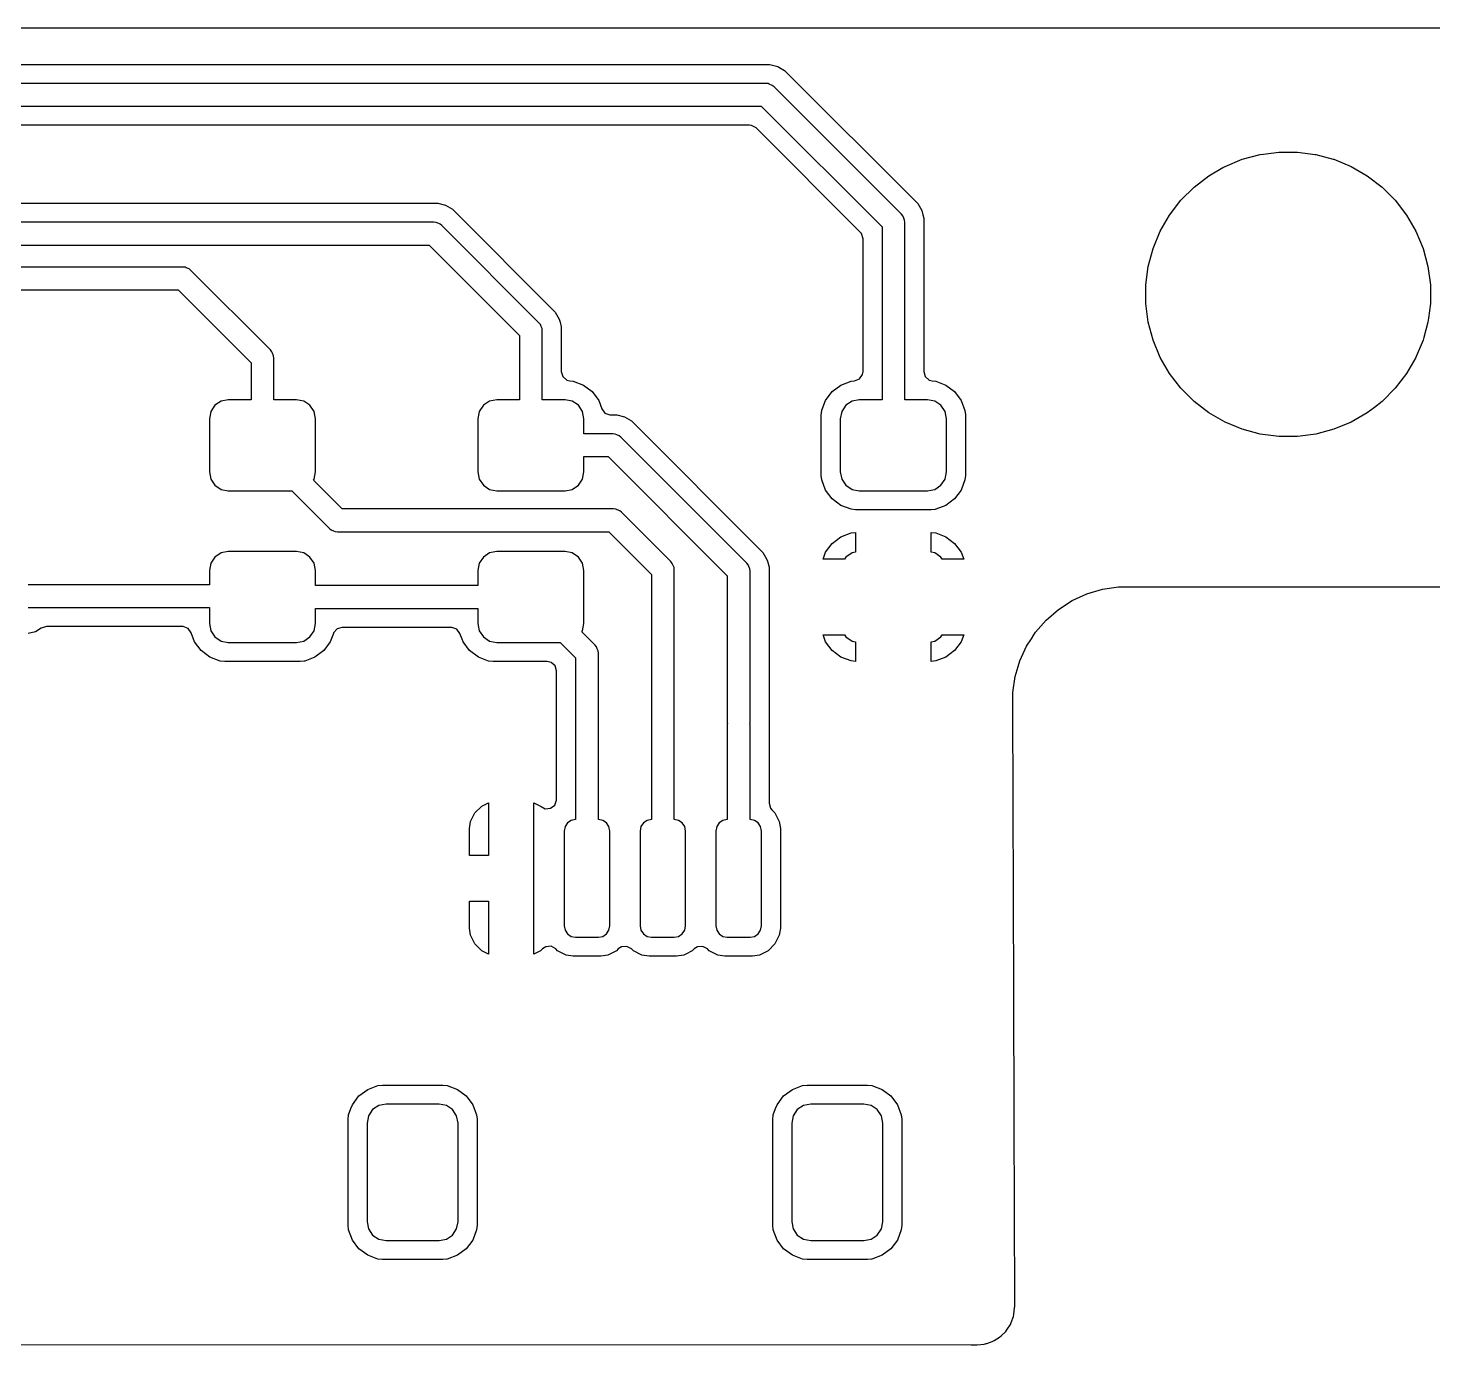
# Model space of a CAD drawing. Extents: x -256.6 to -159.5, y -136.5 to -69.4.
# Drawn here: x -199.54 to -181.02, y -104.51 to -87.15 of the extents above; entities that cross this region are included whole.
import ezdxf

# ---------------------------------------------------------------- set-up
doc = ezdxf.new("R2010")
doc.units = 0
doc.layers.add('BLACK', color=7, linetype='CONTINUOUS')

msp = doc.modelspace()

# ---------------------------------------------------------------- linework, layer by layer
at = {"layer": 'BLACK', "linetype": 'CONTINUOUS'}
for p, q in [((-178.782255, -87.1505), (-213.532745, -87.1505)), ((-210.992727, -87.6295), (-189.862727, -87.6295)), ((-189.862727, -87.6295), (-189.757273, -87.6295)), ((-189.757273, -87.6295), (-189.655411, -87.656793)), ((-189.655411, -87.656793), (-189.641702, -87.664709)), ((-189.641702, -87.664709), (-189.6417, -87.66471)), ((-189.6417, -87.66471), (-189.56409, -87.709518)), ((-189.56409, -87.709518), (-189.564084, -87.709522)), ((-189.564084, -87.709522), (-187.809522, -89.464084)), ((-189.81, -87.88), (-210.94, -87.88)), ((-189.780736, -87.882882), (-189.81, -87.88)), ((-189.766348, -87.888842), (-189.780736, -87.882882)), ((-189.726665, -87.905279), (-189.766348, -87.888842)), ((-189.703934, -87.923934), (-189.726665, -87.905279)), ((-188.023934, -89.603934), (-189.703934, -87.923934)), ((-210.877868, -88.18), (-189.872132, -88.18)), ((-189.872132, -88.18), (-188.28, -89.772132)), ((-190.027254, -88.4305), (-210.6855, -88.4305)), ((-190.000896, -88.433334), (-190.027254, -88.4305)), ((-189.939573, -88.466819), (-190.000896, -88.433334)), ((-188.566819, -89.839573), (-189.939573, -88.466819)), ((-183.756285, -88.974303), (-183.529162, -88.880225)), ((-183.529162, -88.880225), (-183.529155, -88.880223)), ((-183.529155, -88.880223), (-183.529153, -88.880222)), ((-183.529153, -88.880222), (-183.291677, -88.816591)), ((-183.291677, -88.816591), (-183.250939, -88.811227)), ((-183.250939, -88.811227), (-183.047934, -88.7845)), ((-183.047934, -88.7845), (-183.047927, -88.7845)), ((-183.047927, -88.7845), (-182.802073, -88.7845)), ((-182.802073, -88.7845), (-182.802065, -88.7845)), ((-182.802065, -88.7845), (-182.570059, -88.815045)), ((-182.570059, -88.815045), (-182.558323, -88.816591)), ((-182.558323, -88.816591), (-182.332831, -88.877011)), ((-182.332831, -88.877011), (-182.320847, -88.880222)), ((-182.320847, -88.880222), (-182.320837, -88.880225)), ((-182.320837, -88.880225), (-182.093714, -88.974303)), ((-184.164254, -89.246897), (-183.969212, -89.097236)), ((-183.969212, -89.097236), (-183.969211, -89.097235)), ((-183.969211, -89.097235), (-183.969208, -89.097233)), ((-183.969208, -89.097233), (-183.783849, -88.990216)), ((-183.783849, -88.990216), (-183.756294, -88.974307)), ((-183.756294, -88.974307), (-183.756285, -88.974303)), ((-182.093714, -88.974303), (-182.093705, -88.974307)), ((-182.093705, -88.974307), (-181.880787, -89.097236)), ((-181.880787, -89.097236), (-181.685745, -89.246897)), ((-184.338096, -89.420738), (-184.164261, -89.246903)), ((-184.164261, -89.246903), (-184.164254, -89.246897)), ((-181.685745, -89.246897), (-181.685738, -89.246903)), ((-181.685738, -89.246903), (-181.511903, -89.420738)), ((-207.9855, -89.4595), (-194.137273, -89.4595)), ((-194.137273, -89.4595), (-194.035413, -89.486793)), ((-187.809522, -89.464084), (-187.80952, -89.464087)), ((-187.80952, -89.464087), (-187.756793, -89.555412)), ((-184.487767, -89.615792), (-184.338101, -89.420744)), ((-184.338101, -89.420744), (-184.338096, -89.420738)), ((-181.511903, -89.420738), (-181.511897, -89.420745)), ((-181.511897, -89.420745), (-181.362236, -89.615787)), ((-194.035413, -89.486793), (-194.03541, -89.486794)), ((-194.03541, -89.486794), (-193.944085, -89.539521)), ((-193.944085, -89.539521), (-192.589522, -90.894084)), ((-188.005279, -89.626665), (-188.023934, -89.603934)), ((-187.992603, -89.657269), (-188.005279, -89.626665)), ((-187.756793, -89.555412), (-187.741071, -89.614088)), ((-187.741071, -89.614088), (-187.741071, -89.614089)), ((-187.741071, -89.614089), (-187.74107, -89.614088)), ((-187.74107, -89.614088), (-187.7295, -89.657269)), ((-184.610694, -89.828708), (-184.487767, -89.615792)), ((-181.362236, -89.615787), (-181.239307, -89.828705)), ((-194.19, -89.71), (-208.32, -89.71)), ((-194.160736, -89.712882), (-194.19, -89.71)), ((-194.144899, -89.719442), (-194.160736, -89.712882)), ((-194.106664, -89.735279), (-194.144899, -89.719442)), ((-194.083934, -89.753934), (-194.106664, -89.735279)), ((-192.803934, -91.033934), (-194.083934, -89.753934)), ((-188.550185, -89.860215), (-188.566819, -89.839573)), ((-188.28, -89.772132), (-188.28, -92.05)), ((-187.982882, -89.680736), (-187.992603, -89.657269)), ((-187.98, -89.71), (-187.982882, -89.680736)), ((-187.98, -92.05), (-187.98, -89.71)), ((-187.7295, -89.657269), (-187.7295, -91.677648)), ((-184.704778, -90.055847), (-184.610694, -89.828708)), ((-181.239307, -89.828705), (-181.239303, -89.828714)), ((-181.239303, -89.828714), (-181.145225, -90.055837)), ((-208.257868, -90.01), (-194.252132, -90.01)), ((-194.252132, -90.01), (-193.06, -91.202132)), ((-188.5305, -89.927254), (-188.550185, -89.860215)), ((-188.5305, -91.677648), (-188.5305, -89.927254)), ((-184.768409, -90.293323), (-184.704778, -90.055847)), ((-181.145225, -90.055837), (-181.145222, -90.055847)), ((-181.145222, -90.055847), (-181.082109, -90.291392)), ((-197.5, -90.3), (-205.88, -90.3)), ((-197.470736, -90.302882), (-197.5, -90.3)), ((-197.454899, -90.309442), (-197.470736, -90.302882)), ((-197.416664, -90.325279), (-197.454899, -90.309442)), ((-197.393934, -90.343934), (-197.416664, -90.325279)), ((-196.343934, -91.393934), (-197.393934, -90.343934)), ((-184.8005, -90.537073), (-184.768409, -90.293323)), ((-181.082109, -90.291392), (-181.081592, -90.29332)), ((-181.081592, -90.29332), (-181.08159, -90.293331)), ((-181.08159, -90.293331), (-181.0495, -90.537065)), ((-184.8005, -90.782927), (-184.8005, -90.537073)), ((-181.0495, -90.537065), (-181.0495, -90.782934)), ((-205.817868, -90.6), (-197.562132, -90.6)), ((-197.562132, -90.6), (-196.6, -91.562132)), ((-192.589522, -90.894084), (-192.58952, -90.894087)), ((-192.58952, -90.894087), (-192.536793, -90.985412)), ((-184.768409, -91.026677), (-184.8005, -90.782927)), ((-181.0495, -90.782934), (-181.074672, -90.974123)), ((-192.785279, -91.056665), (-192.803934, -91.033934)), ((-192.774112, -91.083625), (-192.785279, -91.056665)), ((-192.762882, -91.110736), (-192.774112, -91.083625)), ((-192.76, -91.14), (-192.762882, -91.110736)), ((-192.536793, -90.985412), (-192.525941, -91.025913)), ((-192.525941, -91.025913), (-192.525941, -91.025914)), ((-192.525941, -91.025914), (-192.52594, -91.025913)), ((-192.52594, -91.025913), (-192.5095, -91.087271)), ((-192.5095, -91.087271), (-192.5095, -91.677648)), ((-184.704778, -91.264153), (-184.768409, -91.026677)), ((-181.081591, -91.026677), (-181.136215, -91.230537)), ((-181.074672, -90.974123), (-181.081591, -91.026677)), ((-193.06, -91.202132), (-193.06, -92.05)), ((-192.76, -92.05), (-192.76, -91.14)), ((-184.610694, -91.491292), (-184.704778, -91.264153)), ((-181.145225, -91.264162), (-181.234836, -91.4805)), ((-181.145222, -91.264152), (-181.145225, -91.264162)), ((-181.136215, -91.230537), (-181.145222, -91.264152)), ((-196.325279, -91.416665), (-196.343934, -91.393934)), ((-196.316743, -91.437273), (-196.325279, -91.416665)), ((-196.302882, -91.470736), (-196.316743, -91.437273)), ((-196.3, -91.5), (-196.302882, -91.470736)), ((-196.3, -92.05), (-196.3, -91.5)), ((-184.487767, -91.704208), (-184.610694, -91.491292)), ((-181.239306, -91.491292), (-181.362233, -91.704208)), ((-181.234836, -91.4805), (-181.239306, -91.491292)), ((-196.6, -91.562132), (-196.6, -92.05)), ((-192.5095, -91.677648), (-192.489815, -91.744687)), ((-188.536845, -91.716806), (-188.5305, -91.677648)), ((-187.7295, -91.677648), (-187.709815, -91.744687)), ((-192.489815, -91.744687), (-192.437011, -91.790442)), ((-192.437011, -91.790442), (-192.398755, -91.800938)), ((-192.398755, -91.800938), (-192.352516, -91.805909)), ((-192.352516, -91.805909), (-192.217671, -91.856202)), ((-192.217671, -91.856202), (-192.217664, -91.856206)), ((-192.217664, -91.856206), (-192.102455, -91.942452)), ((-188.937544, -91.942452), (-188.822335, -91.856206)), ((-188.822335, -91.856206), (-188.822328, -91.856202)), ((-188.822328, -91.856202), (-188.687483, -91.805908)), ((-188.687483, -91.805908), (-188.641243, -91.800937)), ((-188.641243, -91.800937), (-188.576693, -91.774199)), ((-188.576693, -91.774199), (-188.536845, -91.716806)), ((-187.709815, -91.744687), (-187.657011, -91.790442)), ((-187.657011, -91.790442), (-187.618755, -91.800938)), ((-187.618755, -91.800938), (-187.572516, -91.805909)), ((-187.572516, -91.805909), (-187.437671, -91.856202)), ((-187.437671, -91.856202), (-187.437664, -91.856206)), ((-187.437664, -91.856206), (-187.322455, -91.942452)), ((-184.338101, -91.899256), (-184.487767, -91.704208)), ((-181.362236, -91.704212), (-181.511897, -91.899254)), ((-181.362235, -91.704211), (-181.362236, -91.704212)), ((-181.362233, -91.704208), (-181.362235, -91.704211)), ((-196.9, -92.05), (-196.995671, -92.06903)), ((-196.6, -92.05), (-196.9, -92.05)), ((-196, -92.05), (-196.3, -92.05)), ((-195.904329, -92.06903), (-196, -92.05)), ((-193.36, -92.05), (-193.455671, -92.06903)), ((-193.06, -92.05), (-193.36, -92.05)), ((-192.46, -92.05), (-192.76, -92.05)), ((-192.364329, -92.06903), (-192.46, -92.05)), ((-192.102455, -91.942452), (-192.102452, -91.942455)), ((-192.102452, -91.942455), (-192.016206, -92.057664)), ((-192.016206, -92.057664), (-192.016202, -92.057671)), ((-192.016202, -92.057671), (-191.974742, -92.168832)), ((-189.07276, -92.188949), (-189.023797, -92.057671)), ((-189.023797, -92.057671), (-189.023793, -92.057664)), ((-189.023793, -92.057664), (-188.937547, -91.942455)), ((-188.937547, -91.942455), (-188.937544, -91.942452)), ((-188.58, -92.05), (-188.675671, -92.06903)), ((-188.28, -92.05), (-188.58, -92.05)), ((-187.68, -92.05), (-187.98, -92.05)), ((-187.584329, -92.06903), (-187.68, -92.05)), ((-187.322455, -91.942452), (-187.322452, -91.942455)), ((-187.322452, -91.942455), (-187.236206, -92.057664)), ((-187.236206, -92.057664), (-187.236202, -92.057671)), ((-187.236202, -92.057671), (-187.185908, -92.192517)), ((-184.164256, -92.073101), (-184.338101, -91.899256)), ((-181.511903, -91.899261), (-181.685738, -92.073096)), ((-181.511897, -91.899254), (-181.511903, -91.899261)), ((-197.13097, -92.204329), (-197.15, -92.3)), ((-197.076777, -92.123223), (-197.13097, -92.204329)), ((-196.995671, -92.06903), (-197.076777, -92.123223)), ((-195.823223, -92.123223), (-195.904329, -92.06903)), ((-195.76903, -92.204329), (-195.823223, -92.123223)), ((-195.75, -92.3), (-195.76903, -92.204329)), ((-193.59097, -92.204329), (-193.61, -92.3)), ((-193.536777, -92.123223), (-193.59097, -92.204329)), ((-193.455671, -92.06903), (-193.536777, -92.123223)), ((-192.283223, -92.123223), (-192.364329, -92.06903)), ((-192.22903, -92.204329), (-192.283223, -92.123223)), ((-192.21, -92.3), (-192.22903, -92.204329)), ((-191.974742, -92.168832), (-191.932871, -92.224766)), ((-191.932871, -92.224766), (-191.867406, -92.249183)), ((-191.867406, -92.249183), (-191.85856, -92.249499)), ((-191.85856, -92.249499), (-191.777274, -92.249499)), ((-191.777274, -92.249499), (-191.675413, -92.276793)), ((-189.080499, -92.252128), (-189.074091, -92.192517)), ((-189.074091, -92.192517), (-189.07276, -92.188949)), ((-188.81097, -92.204329), (-188.83, -92.3)), ((-188.756777, -92.123223), (-188.81097, -92.204329)), ((-188.675671, -92.06903), (-188.756777, -92.123223)), ((-187.503223, -92.123223), (-187.584329, -92.06903)), ((-187.44903, -92.204329), (-187.503223, -92.123223)), ((-187.43, -92.3), (-187.44903, -92.204329)), ((-187.185908, -92.192517), (-187.179782, -92.2495)), ((-187.179782, -92.2495), (-187.179501, -92.252123)), ((-183.969208, -92.222767), (-184.164256, -92.073101)), ((-183.756292, -92.345694), (-183.969208, -92.222767)), ((-181.880792, -92.222767), (-182.093708, -92.345694)), ((-181.785719, -92.149815), (-181.880792, -92.222767)), ((-181.685745, -92.073102), (-181.785719, -92.149815)), ((-181.685738, -92.073096), (-181.685745, -92.073102)), ((-197.15, -92.3), (-197.15, -93)), ((-195.75, -93), (-195.75, -92.3)), ((-193.61, -92.3), (-193.61, -93)), ((-192.21, -92.5), (-192.21, -92.3)), ((-191.675413, -92.276793), (-191.675411, -92.276793)), ((-191.675411, -92.276793), (-191.675411, -92.276794)), ((-191.675411, -92.276794), (-191.584084, -92.329522)), ((-191.584084, -92.329522), (-189.849522, -94.064084)), ((-189.0805, -93.047873), (-189.080499, -92.252128)), ((-188.83, -92.3), (-188.83, -93)), ((-187.43, -93), (-187.43, -92.3)), ((-187.179501, -92.252123), (-187.1795, -92.252135)), ((-187.1795, -92.252135), (-187.1795, -93.04787)), ((-183.529153, -92.439778), (-183.756292, -92.345694)), ((-182.093708, -92.345694), (-182.320847, -92.439778)), ((-191.83, -92.5), (-192.21, -92.5)), ((-191.800736, -92.502882), (-191.83, -92.5)), ((-191.778339, -92.512159), (-191.800736, -92.502882)), ((-191.746665, -92.525279), (-191.778339, -92.512159)), ((-191.723934, -92.543934), (-191.746665, -92.525279)), ((-190.063934, -94.203934), (-191.723934, -92.543934)), ((-183.291677, -92.503409), (-183.529153, -92.439778)), ((-183.047927, -92.5355), (-183.291677, -92.503409)), ((-183.04792, -92.5355), (-183.047927, -92.5355)), ((-182.80208, -92.5355), (-183.04792, -92.5355)), ((-182.802073, -92.5355), (-182.80208, -92.5355)), ((-182.558323, -92.503409), (-182.802073, -92.5355)), ((-182.320847, -92.439778), (-182.558323, -92.503409)), ((-192.21, -93), (-192.21, -92.8)), ((-192.21, -92.8), (-191.892132, -92.8)), ((-191.892132, -92.8), (-190.32, -94.372132)), ((-197.15, -93), (-197.13097, -93.095671)), ((-197.13097, -93.095671), (-197.076777, -93.176777)), ((-195.778309, -93.109558), (-195.76903, -93.095671)), ((-195.397868, -93.49), (-195.778309, -93.109558)), ((-195.76903, -93.095671), (-195.75, -93)), ((-193.61, -93), (-193.59097, -93.095671)), ((-193.59097, -93.095671), (-193.536777, -93.176777)), ((-192.283223, -93.176777), (-192.22903, -93.095671)), ((-192.22903, -93.095671), (-192.21, -93)), ((-189.074091, -93.107483), (-189.0805, -93.047873)), ((-189.023796, -93.242331), (-189.074091, -93.107483)), ((-188.83, -93), (-188.81097, -93.095671)), ((-188.81097, -93.095671), (-188.756777, -93.176777)), ((-187.503223, -93.176777), (-187.44903, -93.095671)), ((-187.44903, -93.095671), (-187.43, -93)), ((-187.185908, -93.107483), (-187.236202, -93.242328)), ((-187.179501, -93.047876), (-187.185908, -93.107483)), ((-187.1795, -93.04787), (-187.179501, -93.047876)), ((-197.076777, -93.176777), (-196.995671, -93.23097)), ((-196.995671, -93.23097), (-196.9, -93.25)), ((-196.9, -93.25), (-196.062132, -93.25)), ((-196.062132, -93.25), (-195.566066, -93.746066)), ((-193.536777, -93.176777), (-193.455671, -93.23097)), ((-193.455671, -93.23097), (-193.36, -93.25)), ((-193.36, -93.25), (-192.46, -93.25)), ((-192.46, -93.25), (-192.364329, -93.23097)), ((-192.364329, -93.23097), (-192.283223, -93.176777)), ((-188.937546, -93.357546), (-189.023796, -93.242331)), ((-188.822331, -93.443796), (-188.937546, -93.357546)), ((-188.756777, -93.176777), (-188.675671, -93.23097)), ((-188.675671, -93.23097), (-188.58, -93.25)), ((-188.58, -93.25), (-187.68, -93.25)), ((-187.68, -93.25), (-187.584329, -93.23097)), ((-187.584329, -93.23097), (-187.503223, -93.176777)), ((-187.322455, -93.357547), (-187.437664, -93.443793)), ((-187.322452, -93.357544), (-187.322455, -93.357547)), ((-187.236206, -93.242335), (-187.322452, -93.357544)), ((-187.236202, -93.242328), (-187.236206, -93.242335)), ((-191.82, -93.49), (-195.397868, -93.49)), ((-191.790736, -93.492882), (-191.82, -93.49)), ((-191.772345, -93.5005), (-191.790736, -93.492882)), ((-191.736665, -93.515279), (-191.772345, -93.5005)), ((-191.713934, -93.533934), (-191.736665, -93.515279)), ((-191.063934, -94.183934), (-191.713934, -93.533934)), ((-188.687483, -93.494091), (-188.822331, -93.443796)), ((-188.627872, -93.500499), (-188.687483, -93.494091)), ((-187.632127, -93.5005), (-188.627872, -93.500499)), ((-187.579444, -93.494835), (-187.632127, -93.5005)), ((-187.572516, -93.494091), (-187.579444, -93.494835)), ((-187.437671, -93.443797), (-187.572517, -93.494091)), ((-187.572517, -93.494091), (-187.572516, -93.494091)), ((-187.437664, -93.443793), (-187.437671, -93.443797)), ((-195.566066, -93.746066), (-195.543335, -93.764721)), ((-195.543335, -93.764721), (-195.511661, -93.77784)), ((-195.511661, -93.77784), (-195.489264, -93.787118)), ((-195.489264, -93.787118), (-195.46, -93.79)), ((-195.46, -93.79), (-191.882132, -93.79)), ((-191.882132, -93.79), (-191.32, -94.352132)), ((-188.937187, -93.942809), (-188.822093, -93.856649)), ((-188.822093, -93.856649), (-188.822086, -93.856645)), ((-188.822086, -93.856645), (-188.68738, -93.806403)), ((-188.68738, -93.806403), (-188.687373, -93.806401)), ((-188.687373, -93.806401), (-188.63, -93.800232)), ((-188.63, -93.800232), (-188.63, -94.059945)), ((-187.63, -93.800233), (-187.629999, -93.800232)), ((-187.63, -94.059945), (-187.63, -93.800233)), ((-187.629999, -93.800232), (-187.572626, -93.806401)), ((-187.572626, -93.806401), (-187.572619, -93.806403)), ((-187.572619, -93.806403), (-187.437913, -93.856645)), ((-187.437913, -93.856645), (-187.437906, -93.856649)), ((-187.437906, -93.856649), (-187.322812, -93.942809)), ((-196.995671, -94.06903), (-197.076777, -94.123223)), ((-196.9, -94.05), (-196.995671, -94.06903)), ((-196, -94.05), (-196.9, -94.05)), ((-195.904329, -94.06903), (-196, -94.05)), ((-195.823223, -94.123223), (-195.904329, -94.06903)), ((-193.455671, -94.06903), (-193.536777, -94.123223)), ((-193.36, -94.05), (-193.455671, -94.06903)), ((-192.46, -94.05), (-193.36, -94.05)), ((-192.364329, -94.06903), (-192.46, -94.05)), ((-192.283223, -94.123223), (-192.364329, -94.06903)), ((-189.849522, -94.064084), (-189.84952, -94.064087)), ((-189.84952, -94.064087), (-189.796793, -94.155411)), ((-189.0577, -94.149999), (-189.023354, -94.057913)), ((-189.023354, -94.057913), (-189.02335, -94.057906)), ((-189.02335, -94.057906), (-188.93719, -93.942812)), ((-188.93719, -93.942812), (-188.937187, -93.942809)), ((-188.675671, -94.06903), (-188.756777, -94.123223)), ((-188.63, -94.059945), (-188.675671, -94.06903)), ((-187.584329, -94.06903), (-187.63, -94.059945)), ((-187.503223, -94.123223), (-187.584329, -94.06903)), ((-187.322812, -93.942809), (-187.322809, -93.942812)), ((-187.322809, -93.942812), (-187.236649, -94.057906)), ((-187.236649, -94.057906), (-187.236645, -94.057913)), ((-187.236645, -94.057913), (-187.202299, -94.149999)), ((-197.13097, -94.204329), (-197.15, -94.3)), ((-197.076777, -94.123223), (-197.13097, -94.204329)), ((-195.76903, -94.204329), (-195.823223, -94.123223)), ((-195.75, -94.3), (-195.76903, -94.204329)), ((-193.59097, -94.204329), (-193.61, -94.3)), ((-193.536777, -94.123223), (-193.59097, -94.204329)), ((-192.22903, -94.204329), (-192.283223, -94.123223)), ((-192.21, -94.3), (-192.22903, -94.204329)), ((-191.045279, -94.206665), (-191.063934, -94.183934)), ((-191.037685, -94.225), (-191.045279, -94.206665)), ((-191.022882, -94.260736), (-191.037685, -94.225)), ((-191.02, -94.29), (-191.022882, -94.260736)), ((-190.045279, -94.226665), (-190.063934, -94.203934)), ((-190.035821, -94.2495), (-190.045279, -94.226665)), ((-190.022882, -94.280736), (-190.035821, -94.2495)), ((-190.02, -94.31), (-190.022882, -94.280736)), ((-189.796793, -94.155411), (-189.796793, -94.155412)), ((-189.796793, -94.155412), (-189.791372, -94.175643)), ((-189.791372, -94.175643), (-189.791372, -94.175644)), ((-189.791372, -94.175644), (-189.791371, -94.175643)), ((-189.791371, -94.175643), (-189.7695, -94.257271)), ((-189.7695, -94.257271), (-189.7695, -97.367745)), ((-189.0577, -94.15), (-189.0577, -94.149999)), ((-188.774669, -94.15), (-189.0577, -94.15)), ((-188.756777, -94.123223), (-188.774669, -94.15)), ((-187.485331, -94.15), (-187.503223, -94.123223)), ((-187.2023, -94.15), (-187.485331, -94.15)), ((-187.202299, -94.149999), (-187.2023, -94.15)), ((-197.15, -94.3), (-197.15, -94.49)), ((-195.75, -94.5), (-195.75, -94.3)), ((-193.61, -94.3), (-193.61, -94.5)), ((-192.21, -95), (-192.21, -94.3)), ((-191.32, -94.352132), (-191.32, -97.585)), ((-191.02, -97.585), (-191.02, -94.29)), ((-190.32, -94.372132), (-190.32, -96.31)), ((-190.02, -96.31), (-190.02, -94.31)), ((-197.15, -94.49), (-199.54, -94.49)), ((-193.61, -94.5), (-195.75, -94.5)), ((-185.773831, -94.696776), (-185.578606, -94.607621)), ((-185.578606, -94.607621), (-185.578594, -94.607616)), ((-185.578594, -94.607616), (-185.372668, -94.547153)), ((-185.372668, -94.547153), (-185.372652, -94.547149)), ((-185.372652, -94.547149), (-185.160208, -94.516606)), ((-185.160208, -94.516606), (-185.053835, -94.516606)), ((-185.053835, -94.516606), (-160.071262, -94.502434)), ((-199.54, -94.79), (-197.15, -94.79)), ((-197.15, -94.79), (-197.15, -95)), ((-195.75, -95), (-195.75, -94.8)), ((-195.75, -94.8), (-193.61, -94.8)), ((-193.61, -94.8), (-193.61, -95)), ((-186.116618, -94.953379), (-185.954413, -94.812829)), ((-185.954413, -94.812829), (-185.9544, -94.812819)), ((-185.9544, -94.812819), (-185.773854, -94.696789)), ((-185.773854, -94.696789), (-185.773831, -94.696776)), ((-197.15, -95), (-197.13097, -95.095671)), ((-195.76903, -95.095671), (-195.75, -95)), ((-193.61, -95), (-193.59097, -95.095671)), ((-192.22903, -95.095671), (-192.21, -95)), ((-186.25717, -95.115586), (-186.11662, -94.953381)), ((-186.11662, -94.953381), (-186.116618, -94.953379)), ((-199.539998, -95.1305), (-199.54, -95.1305)), ((-199.539995, -95.130499), (-199.539998, -95.1305)), ((-199.442228, -95.111052), (-199.539995, -95.130499)), ((-199.442226, -95.111051), (-199.442228, -95.111052)), ((-199.442224, -95.111051), (-199.442226, -95.111051)), ((-199.367911, -95.061397), (-199.442224, -95.111051)), ((-199.36606, -95.060185), (-199.367911, -95.061397)), ((-199.299021, -95.0405), (-199.36606, -95.060185)), ((-197.505169, -95.0405), (-199.299021, -95.0405)), ((-197.496322, -95.040816), (-197.505169, -95.0405)), ((-197.430858, -95.065234), (-197.496322, -95.040816)), ((-197.388987, -95.121166), (-197.430858, -95.065234)), ((-197.343796, -95.242331), (-197.388987, -95.121166)), ((-197.13097, -95.095671), (-197.076777, -95.176777)), ((-197.076777, -95.176777), (-196.995671, -95.23097)), ((-195.904329, -95.23097), (-195.823223, -95.176777)), ((-195.823223, -95.176777), (-195.76903, -95.095671)), ((-195.514742, -95.131167), (-195.556202, -95.242328)), ((-195.511354, -95.122989), (-195.514742, -95.131167)), ((-195.465599, -95.070185), (-195.511354, -95.122989)), ((-195.39856, -95.0505), (-195.465599, -95.070185)), ((-193.96144, -95.0505), (-195.39856, -95.0505)), ((-193.952593, -95.050816), (-193.96144, -95.0505)), ((-193.887129, -95.075233), (-193.952593, -95.050816)), ((-193.845258, -95.131167), (-193.887129, -95.075233)), ((-193.816908, -95.207176), (-193.845258, -95.131167)), ((-193.803796, -95.242331), (-193.816908, -95.207176)), ((-193.59097, -95.095671), (-193.536777, -95.176777)), ((-193.536777, -95.176777), (-193.455671, -95.23097)), ((-192.238309, -95.109558), (-192.22903, -95.095671)), ((-192.063934, -95.283934), (-192.238309, -95.109558)), ((-189.023354, -95.242086), (-189.0577, -95.15)), ((-189.0577, -95.15), (-188.774669, -95.15)), ((-188.774669, -95.15), (-188.756777, -95.176777)), ((-188.756777, -95.176777), (-188.675671, -95.23097)), ((-187.584329, -95.23097), (-187.503223, -95.176777)), ((-187.503223, -95.176777), (-187.485331, -95.15)), ((-187.485331, -95.15), (-187.2023, -95.15)), ((-187.2023, -95.15), (-187.236645, -95.242086)), ((-186.37321, -95.296145), (-186.311165, -95.199601)), ((-186.311165, -95.199601), (-186.311164, -95.1996)), ((-186.311164, -95.1996), (-186.279288, -95.15)), ((-186.279288, -95.15), (-186.257176, -95.115593)), ((-186.257176, -95.115593), (-186.25717, -95.115586)), ((-197.257546, -95.357546), (-197.343796, -95.242331)), ((-197.142331, -95.443796), (-197.257546, -95.357546)), ((-196.995671, -95.23097), (-196.9, -95.25)), ((-196.9, -95.25), (-196, -95.25)), ((-196, -95.25), (-195.904329, -95.23097)), ((-195.642455, -95.357547), (-195.757664, -95.443793)), ((-195.642452, -95.357544), (-195.642455, -95.357547)), ((-195.556206, -95.242335), (-195.642452, -95.357544)), ((-195.556202, -95.242328), (-195.556206, -95.242335)), ((-193.717546, -95.357546), (-193.803796, -95.242331)), ((-193.602331, -95.443796), (-193.717546, -95.357546)), ((-193.455671, -95.23097), (-193.36, -95.25)), ((-193.36, -95.25), (-192.522132, -95.25)), ((-192.522132, -95.25), (-192.32, -95.452132)), ((-192.045279, -95.306665), (-192.063934, -95.283934)), ((-192.034232, -95.333335), (-192.045279, -95.306665)), ((-192.022882, -95.360736), (-192.034232, -95.333335)), ((-192.02, -95.39), (-192.022882, -95.360736)), ((-192.02, -97.585), (-192.02, -95.39)), ((-189.02335, -95.242093), (-189.023354, -95.242086)), ((-188.93719, -95.357187), (-189.02335, -95.242093)), ((-188.937187, -95.35719), (-188.93719, -95.357187)), ((-188.822093, -95.44335), (-188.937187, -95.35719)), ((-188.675671, -95.23097), (-188.63, -95.240054)), ((-188.63, -95.240054), (-188.63, -95.499765)), ((-187.63, -95.240054), (-187.584329, -95.23097)), ((-187.63, -95.499765), (-187.63, -95.240054)), ((-187.322812, -95.35719), (-187.437906, -95.44335)), ((-187.322809, -95.357187), (-187.322812, -95.35719)), ((-187.236649, -95.242093), (-187.322809, -95.357187)), ((-187.236645, -95.242086), (-187.236649, -95.242093)), ((-186.462378, -95.491393), (-186.373223, -95.296168)), ((-186.373223, -95.296168), (-186.37321, -95.296145)), ((-197.007483, -95.494091), (-197.142331, -95.443796)), ((-196.947872, -95.500499), (-197.007483, -95.494091)), ((-195.952127, -95.5005), (-196.947872, -95.500499)), ((-195.899444, -95.494835), (-195.952127, -95.5005)), ((-195.892516, -95.494091), (-195.899444, -95.494835)), ((-195.757671, -95.443797), (-195.892517, -95.494091)), ((-195.892517, -95.494091), (-195.892516, -95.494091)), ((-195.757664, -95.443793), (-195.757671, -95.443797)), ((-193.467483, -95.494091), (-193.602331, -95.443796)), ((-193.407872, -95.500499), (-193.467483, -95.494091)), ((-193.407871, -95.500499), (-193.407872, -95.500499)), ((-192.6945, -95.500499), (-193.407871, -95.500499)), ((-192.642989, -95.511705), (-192.6945, -95.500499)), ((-192.590185, -95.55746), (-192.642989, -95.511705)), ((-192.5705, -95.624499), (-192.590185, -95.55746)), ((-192.32, -95.452132), (-192.32, -97.585)), ((-188.822086, -95.443354), (-188.822093, -95.44335)), ((-188.687375, -95.493598), (-188.822086, -95.443354)), ((-188.63, -95.499765), (-188.687375, -95.493598)), ((-187.572624, -95.493598), (-187.63, -95.499765)), ((-187.437913, -95.443354), (-187.572624, -95.493598)), ((-187.437906, -95.44335), (-187.437913, -95.443354)), ((-186.522849, -95.69734), (-186.4846, -95.567072)), ((-186.4846, -95.567072), (-186.462383, -95.491405)), ((-186.462383, -95.491405), (-186.462378, -95.491393)), ((-192.5705, -97.319451), (-192.5705, -95.624499)), ((-186.553394, -95.909792), (-186.522849, -95.69734)), ((-186.553597, -95.946411), (-186.553393, -95.943233)), ((-186.553579, -95.952649), (-186.553597, -95.946411)), ((-186.553393, -96.01759), (-186.553579, -95.952649)), ((-186.553393, -95.937259), (-186.553394, -95.909792)), ((-186.553393, -95.943233), (-186.553393, -95.937259)), ((-186.553393, -96.083003), (-186.553393, -96.01759)), ((-186.553203, -96.083709), (-186.553393, -96.083003)), ((-186.542396, -99.857065), (-186.553203, -96.083709)), ((-190.32, -96.31), (-190.319015, -96.32)), ((-190.319015, -96.32), (-190.32, -96.33)), ((-190.020984, -96.32), (-190.02, -96.31)), ((-190.02, -96.33), (-190.020984, -96.32)), ((-190.32, -96.33), (-190.32, -97.585)), ((-190.02, -97.585), (-190.02, -96.33)), ((-193.647636, -97.496949), (-193.558046, -97.407359)), ((-193.558046, -97.407359), (-193.47, -97.362496)), ((-193.47, -97.362496), (-193.47, -97.735)), ((-192.87, -97.362497), (-192.869999, -97.362496)), ((-192.87, -98.06), (-192.87, -97.362497)), ((-192.869999, -97.362496), (-192.781953, -97.407359)), ((-192.781953, -97.407359), (-192.774059, -97.413095)), ((-192.774059, -97.413095), (-192.773264, -97.412)), ((-192.773264, -97.412), (-192.720858, -97.440617)), ((-192.720858, -97.440617), (-192.651166, -97.435633)), ((-192.651166, -97.435633), (-192.595233, -97.393761)), ((-192.595233, -97.393761), (-192.570816, -97.328297)), ((-192.570816, -97.328297), (-192.5705, -97.319451)), ((-189.7695, -97.367745), (-189.749815, -97.434784)), ((-189.749815, -97.434784), (-189.733181, -97.455426)), ((-193.719999, -97.70352), (-193.705164, -97.60985)), ((-193.705164, -97.60985), (-193.705162, -97.609844)), ((-193.705162, -97.609844), (-193.647643, -97.496958)), ((-193.647643, -97.496958), (-193.647636, -97.496949)), ((-192.377403, -97.596418), (-192.426066, -97.628934)), ((-192.32, -97.585), (-192.377403, -97.596418)), ((-191.962597, -97.596418), (-192.02, -97.585)), ((-191.913934, -97.628934), (-191.962597, -97.596418)), ((-191.377403, -97.596418), (-191.426066, -97.628934)), ((-191.32, -97.585), (-191.377403, -97.596418)), ((-190.962597, -97.596418), (-191.02, -97.585)), ((-190.913934, -97.628934), (-190.962597, -97.596418)), ((-190.377403, -97.596418), (-190.426066, -97.628934)), ((-190.32, -97.585), (-190.377403, -97.596418)), ((-189.962597, -97.596418), (-190.02, -97.585)), ((-189.913934, -97.628934), (-189.962597, -97.596418)), ((-189.733181, -97.455426), (-189.691954, -97.496652)), ((-189.691954, -97.496652), (-189.691951, -97.496657)), ((-189.691951, -97.496657), (-189.69195, -97.496658)), ((-189.69195, -97.496658), (-189.687191, -97.505998)), ((-189.687191, -97.505998), (-189.634352, -97.609698)), ((-189.634352, -97.609698), (-189.6195, -97.703475)), ((-193.719999, -98.06), (-193.719999, -97.70352)), ((-193.47, -97.735), (-193.47, -98.06)), ((-192.458582, -97.677597), (-192.47, -97.735)), ((-192.47, -97.735), (-192.47, -98.985)), ((-192.426066, -97.628934), (-192.458582, -97.677597)), ((-191.881418, -97.677597), (-191.913934, -97.628934)), ((-191.87, -97.735), (-191.881418, -97.677597)), ((-191.87, -98.985), (-191.87, -97.735)), ((-191.458582, -97.677597), (-191.47, -97.735)), ((-191.47, -97.735), (-191.47, -98.985)), ((-191.426066, -97.628934), (-191.458582, -97.677597)), ((-190.881418, -97.677597), (-190.913934, -97.628934)), ((-190.87, -97.735), (-190.881418, -97.677597)), ((-190.87, -98.985), (-190.87, -97.735)), ((-190.458582, -97.677597), (-190.47, -97.735)), ((-190.47, -97.735), (-190.47, -98.985)), ((-190.426066, -97.628934), (-190.458582, -97.677597)), ((-189.881418, -97.677597), (-189.913934, -97.628934)), ((-189.87, -97.735), (-189.881418, -97.677597)), ((-189.87, -98.985), (-189.87, -97.735)), ((-189.6195, -97.703475), (-189.6195, -99.016517)), ((-193.47, -98.06), (-193.719999, -98.06)), ((-192.87, -99.357501), (-192.87, -98.06)), ((-193.72, -99.016486), (-193.72, -98.66)), ((-193.72, -98.66), (-193.47, -98.66)), ((-193.47, -98.66), (-193.47, -99.357501)), ((-193.705166, -99.110144), (-193.72, -99.016486)), ((-192.47, -98.985), (-192.458582, -99.042403)), ((-192.458582, -99.042403), (-192.426066, -99.091066)), ((-192.426066, -99.091066), (-192.377403, -99.123582)), ((-191.962597, -99.123582), (-191.913934, -99.091066)), ((-191.913934, -99.091066), (-191.881418, -99.042403)), ((-191.881418, -99.042403), (-191.87, -98.985)), ((-191.47, -98.985), (-191.458582, -99.042403)), ((-191.458582, -99.042403), (-191.426066, -99.091066)), ((-191.426066, -99.091066), (-191.377403, -99.123582)), ((-190.962597, -99.123582), (-190.913934, -99.091066)), ((-190.913934, -99.091066), (-190.881418, -99.042403)), ((-190.881418, -99.042403), (-190.87, -98.985)), ((-190.47, -98.985), (-190.458582, -99.042403)), ((-190.458582, -99.042403), (-190.426066, -99.091066)), ((-190.426066, -99.091066), (-190.377403, -99.123582)), ((-189.962597, -99.123582), (-189.913934, -99.091066)), ((-189.913934, -99.091066), (-189.881418, -99.042403)), ((-189.881418, -99.042403), (-189.87, -98.985)), ((-189.630292, -99.084657), (-189.634354, -99.110304)), ((-189.6195, -99.016517), (-189.630292, -99.084657)), ((-193.647639, -99.223046), (-193.705166, -99.110144)), ((-193.647636, -99.22305), (-193.647639, -99.223046)), ((-193.55805, -99.312636), (-193.647636, -99.22305)), ((-192.713682, -99.260218), (-192.758033, -99.28872)), ((-192.64399, -99.255236), (-192.713682, -99.260218)), ((-192.58267, -99.288721), (-192.64399, -99.255236)), ((-192.377403, -99.123582), (-192.32, -99.135)), ((-192.32, -99.135), (-192.02, -99.135)), ((-192.02, -99.135), (-191.962597, -99.123582)), ((-191.713332, -99.260572), (-191.75768, -99.289072)), ((-191.64364, -99.255588), (-191.713332, -99.260572)), ((-191.582319, -99.289072), (-191.64364, -99.255588)), ((-191.377403, -99.123582), (-191.32, -99.135)), ((-191.32, -99.135), (-191.02, -99.135)), ((-191.02, -99.135), (-190.962597, -99.123582)), ((-190.713332, -99.260572), (-190.75768, -99.289072)), ((-190.64364, -99.255588), (-190.713332, -99.260572)), ((-190.582319, -99.289072), (-190.64364, -99.255588)), ((-190.377403, -99.123582), (-190.32, -99.135)), ((-190.32, -99.135), (-190.02, -99.135)), ((-190.02, -99.135), (-189.962597, -99.123582)), ((-189.691954, -99.223347), (-189.781652, -99.313045)), ((-189.691952, -99.223344), (-189.691954, -99.223347)), ((-189.69195, -99.223342), (-189.691952, -99.223344)), ((-189.634354, -99.110304), (-189.69195, -99.223342)), ((-193.558046, -99.312639), (-193.55805, -99.312636)), ((-193.47, -99.357501), (-193.558046, -99.312639)), ((-192.781953, -99.312639), (-192.87, -99.357501)), ((-192.781949, -99.312636), (-192.781953, -99.312639)), ((-192.758033, -99.28872), (-192.781949, -99.312636)), ((-192.558342, -99.31305), (-192.58267, -99.288721)), ((-192.445304, -99.370646), (-192.558342, -99.31305)), ((-192.351518, -99.385499), (-192.445304, -99.370646)), ((-191.988481, -99.3855), (-192.351518, -99.385499)), ((-191.988475, -99.385499), (-191.988481, -99.3855)), ((-191.894698, -99.370647), (-191.988475, -99.385499)), ((-191.868898, -99.357501), (-191.894698, -99.370647)), ((-191.781658, -99.31305), (-191.868898, -99.357501)), ((-191.75768, -99.289072), (-191.781658, -99.31305)), ((-191.558342, -99.31305), (-191.582319, -99.289072)), ((-191.445304, -99.370646), (-191.558342, -99.31305)), ((-191.351518, -99.385499), (-191.445304, -99.370646)), ((-190.988481, -99.3855), (-191.351518, -99.385499)), ((-190.988475, -99.385499), (-190.988481, -99.3855)), ((-190.894698, -99.370647), (-190.988475, -99.385499)), ((-190.868898, -99.357501), (-190.894698, -99.370647)), ((-190.781658, -99.31305), (-190.868898, -99.357501)), ((-190.75768, -99.289072), (-190.781658, -99.31305)), ((-190.558342, -99.31305), (-190.582319, -99.289072)), ((-190.445304, -99.370646), (-190.558342, -99.31305)), ((-190.351518, -99.385499), (-190.445304, -99.370646)), ((-189.988481, -99.3855), (-190.351518, -99.385499)), ((-189.988475, -99.385499), (-189.988481, -99.3855)), ((-189.894698, -99.370647), (-189.988475, -99.385499)), ((-189.868898, -99.357501), (-189.894698, -99.370647)), ((-189.781658, -99.31305), (-189.868898, -99.357501)), ((-189.781654, -99.313046), (-189.781658, -99.31305)), ((-189.781652, -99.313045), (-189.781654, -99.313046)), ((-186.537584, -101.537135), (-186.542396, -99.857065)), ((-195.062328, -101.141202), (-194.927482, -101.090908)), ((-194.927483, -101.090908), (-194.867883, -101.084501)), ((-194.927482, -101.090908), (-194.927483, -101.090908)), ((-194.867883, -101.084501), (-194.867881, -101.0845)), ((-194.867881, -101.0845), (-194.867873, -101.0845)), ((-194.867873, -101.0845), (-194.867864, -101.0845)), ((-194.867864, -101.0845), (-194.072129, -101.0845)), ((-194.072129, -101.0845), (-194.072123, -101.084501)), ((-194.072123, -101.084501), (-194.012516, -101.090908)), ((-194.012516, -101.090908), (-193.877671, -101.141202)), ((-189.462328, -101.141202), (-189.327482, -101.090908)), ((-189.327483, -101.090908), (-189.267883, -101.084501)), ((-189.327482, -101.090908), (-189.327483, -101.090908)), ((-189.267883, -101.084501), (-189.267881, -101.0845)), ((-189.267881, -101.0845), (-189.267873, -101.0845)), ((-189.267873, -101.0845), (-189.267864, -101.0845)), ((-189.267864, -101.0845), (-188.472129, -101.0845)), ((-188.472129, -101.0845), (-188.472123, -101.084501)), ((-188.472123, -101.084501), (-188.412516, -101.090908)), ((-188.412516, -101.090908), (-188.277671, -101.141202)), ((-195.263793, -101.342664), (-195.177547, -101.227455)), ((-195.177547, -101.227455), (-195.177544, -101.227452)), ((-195.177544, -101.227452), (-195.062335, -101.141206)), ((-195.062335, -101.141206), (-195.062328, -101.141202)), ((-193.877671, -101.141202), (-193.877664, -101.141206)), ((-193.877664, -101.141206), (-193.762455, -101.227452)), ((-193.762455, -101.227452), (-193.762452, -101.227455)), ((-193.762452, -101.227455), (-193.676206, -101.342664)), ((-189.663793, -101.342664), (-189.577547, -101.227455)), ((-189.577547, -101.227455), (-189.577544, -101.227452)), ((-189.577544, -101.227452), (-189.462335, -101.141206)), ((-189.462335, -101.141206), (-189.462328, -101.141202)), ((-188.277671, -101.141202), (-188.277664, -101.141206)), ((-188.277664, -101.141206), (-188.162455, -101.227452)), ((-188.162455, -101.227452), (-188.162452, -101.227455)), ((-188.162452, -101.227455), (-188.076206, -101.342664)), ((-195.320499, -101.537128), (-195.314091, -101.477517)), ((-195.314091, -101.477517), (-195.282606, -101.393102)), ((-195.282606, -101.393102), (-195.263797, -101.342671)), ((-195.263797, -101.342671), (-195.263793, -101.342664)), ((-195.05097, -101.489329), (-195.07, -101.585)), ((-194.996777, -101.408223), (-195.05097, -101.489329)), ((-194.915671, -101.35403), (-194.996777, -101.408223)), ((-194.82, -101.335), (-194.915671, -101.35403)), ((-194.12, -101.335), (-194.82, -101.335)), ((-194.024329, -101.35403), (-194.12, -101.335)), ((-193.943223, -101.408223), (-194.024329, -101.35403)), ((-193.88903, -101.489329), (-193.943223, -101.408223)), ((-193.87, -101.585), (-193.88903, -101.489329)), ((-193.676206, -101.342664), (-193.676202, -101.342671)), ((-193.676202, -101.342671), (-193.625908, -101.477517)), ((-193.625908, -101.477517), (-193.619895, -101.533451)), ((-189.720499, -101.537128), (-189.714091, -101.477517)), ((-189.714091, -101.477517), (-189.682606, -101.393102)), ((-189.682606, -101.393102), (-189.663797, -101.342671)), ((-189.663797, -101.342671), (-189.663793, -101.342664)), ((-189.45097, -101.489329), (-189.47, -101.585)), ((-189.396777, -101.408223), (-189.45097, -101.489329)), ((-189.315671, -101.35403), (-189.396777, -101.408223)), ((-189.22, -101.335), (-189.315671, -101.35403)), ((-188.52, -101.335), (-189.22, -101.335)), ((-188.424329, -101.35403), (-188.52, -101.335)), ((-188.343223, -101.408223), (-188.424329, -101.35403)), ((-188.28903, -101.489329), (-188.343223, -101.408223)), ((-188.27, -101.585), (-188.28903, -101.489329)), ((-188.076206, -101.342664), (-188.076202, -101.342671)), ((-188.076202, -101.342671), (-188.025908, -101.477517)), ((-188.025908, -101.477517), (-188.019895, -101.533451)), ((-195.3205, -102.932873), (-195.320499, -101.537128)), ((-195.07, -101.585), (-195.07, -102.885)), ((-193.87, -102.885), (-193.87, -101.585)), ((-193.619895, -101.533451), (-193.619501, -101.537123)), ((-193.619501, -101.537123), (-193.6195, -101.537135)), ((-193.6195, -101.537135), (-193.6195, -102.93287)), ((-189.7205, -102.932873), (-189.720499, -101.537135)), ((-189.720499, -101.537135), (-189.720499, -101.537128)), ((-189.47, -101.585), (-189.47, -102.885)), ((-188.27, -102.885), (-188.27, -101.585)), ((-188.019895, -101.533451), (-188.019501, -101.537123)), ((-188.019501, -101.537123), (-188.0195, -101.537135)), ((-188.0195, -101.537135), (-188.0195, -102.93287)), ((-186.53069, -103.944108), (-186.537584, -101.537135)), ((-195.314091, -102.992483), (-195.3205, -102.932873)), ((-195.263796, -103.127331), (-195.314091, -102.992483)), ((-195.07, -102.885), (-195.05097, -102.980671)), ((-195.05097, -102.980671), (-194.996777, -103.061777)), ((-193.943223, -103.061777), (-193.88903, -102.980671)), ((-193.88903, -102.980671), (-193.87, -102.885)), ((-193.625908, -102.992483), (-193.676202, -103.127328)), ((-193.619501, -102.932876), (-193.625908, -102.992483)), ((-193.6195, -102.93287), (-193.619501, -102.932876)), ((-189.714091, -102.992483), (-189.7205, -102.932873)), ((-189.663796, -103.127331), (-189.714091, -102.992483)), ((-189.47, -102.885), (-189.45097, -102.980671)), ((-189.45097, -102.980671), (-189.396777, -103.061777)), ((-188.343223, -103.061777), (-188.28903, -102.980671)), ((-188.28903, -102.980671), (-188.27, -102.885)), ((-188.025908, -102.992483), (-188.076202, -103.127328)), ((-188.019501, -102.932876), (-188.025908, -102.992483)), ((-188.0195, -102.93287), (-188.019501, -102.932876)), ((-195.177546, -103.242546), (-195.263796, -103.127331)), ((-194.996777, -103.061777), (-194.915671, -103.11597)), ((-194.915671, -103.11597), (-194.82, -103.135)), ((-194.82, -103.135), (-194.12, -103.135)), ((-194.12, -103.135), (-194.024329, -103.11597)), ((-194.024329, -103.11597), (-193.943223, -103.061777)), ((-193.676206, -103.127335), (-193.762452, -103.242544)), ((-193.676202, -103.127328), (-193.676206, -103.127335)), ((-189.577546, -103.242546), (-189.663796, -103.127331)), ((-189.396777, -103.061777), (-189.315671, -103.11597)), ((-189.315671, -103.11597), (-189.22, -103.135)), ((-189.22, -103.135), (-188.52, -103.135)), ((-188.52, -103.135), (-188.424329, -103.11597)), ((-188.424329, -103.11597), (-188.343223, -103.061777)), ((-188.076206, -103.127335), (-188.162452, -103.242544)), ((-188.076202, -103.127328), (-188.076206, -103.127335)), ((-195.062331, -103.328796), (-195.177546, -103.242546)), ((-194.927483, -103.379091), (-195.062331, -103.328796)), ((-193.877671, -103.328797), (-194.012517, -103.379091)), ((-193.877664, -103.328793), (-193.877671, -103.328797)), ((-193.762455, -103.242547), (-193.877664, -103.328793)), ((-193.762452, -103.242544), (-193.762455, -103.242547)), ((-189.462331, -103.328796), (-189.577546, -103.242546)), ((-189.327483, -103.379091), (-189.462331, -103.328796)), ((-188.277671, -103.328797), (-188.412517, -103.379091)), ((-188.277664, -103.328793), (-188.277671, -103.328797)), ((-188.162455, -103.242547), (-188.277664, -103.328793)), ((-188.162452, -103.242544), (-188.162455, -103.242547)), ((-194.867872, -103.385499), (-194.927483, -103.379091)), ((-194.072127, -103.3855), (-194.867872, -103.385499)), ((-194.019444, -103.379835), (-194.072127, -103.3855)), ((-194.012516, -103.379091), (-194.019444, -103.379835)), ((-194.012517, -103.379091), (-194.012516, -103.379091)), ((-189.267872, -103.385499), (-189.327483, -103.379091)), ((-188.472127, -103.3855), (-189.267872, -103.385499)), ((-188.419444, -103.379835), (-188.472127, -103.3855)), ((-188.412516, -103.379091), (-188.419444, -103.379835)), ((-188.412517, -103.379091), (-188.412516, -103.379091)), ((-186.541467, -104.107302), (-186.531299, -104.017091)), ((-186.531299, -104.017091), (-186.530521, -104.002857)), ((-186.530521, -104.002857), (-186.53069, -103.944108)), ((-186.632105, -104.309684), (-186.587434, -104.238619)), ((-186.587434, -104.238619), (-186.575379, -104.213595)), ((-186.575379, -104.213595), (-186.547647, -104.13437)), ((-186.547647, -104.13437), (-186.541467, -104.107302)), ((-186.897613, -104.489528), (-186.826628, -104.46472)), ((-186.826628, -104.46472), (-186.801599, -104.452678)), ((-186.801599, -104.452678), (-186.730512, -104.408043)), ((-186.730512, -104.408043), (-186.708795, -104.390734)), ((-186.708795, -104.390734), (-186.649423, -104.331391)), ((-186.649423, -104.331391), (-186.632105, -104.309684)), ((-229.236024, -104.489534), (-187.102952, -104.509464)), ((-187.102952, -104.509464), (-187.102919, -104.509463)), ((-187.102919, -104.509463), (-187.096139, -104.509466)), ((-187.096139, -104.509466), (-187.096138, -104.509466)), ((-187.096138, -104.509466), (-187.074207, -104.509476)), ((-187.074207, -104.509476), (-187.037214, -104.509495)), ((-187.037214, -104.509495), (-187.023327, -104.508722)), ((-187.023327, -104.508722), (-186.932942, -104.49858)), ((-186.932942, -104.49858), (-186.90586, -104.49241)), ((-186.90586, -104.49241), (-186.897613, -104.489528))]:
    msp.add_line(p, q, dxfattribs=at)

doc.saveas('drawing.dxf')
